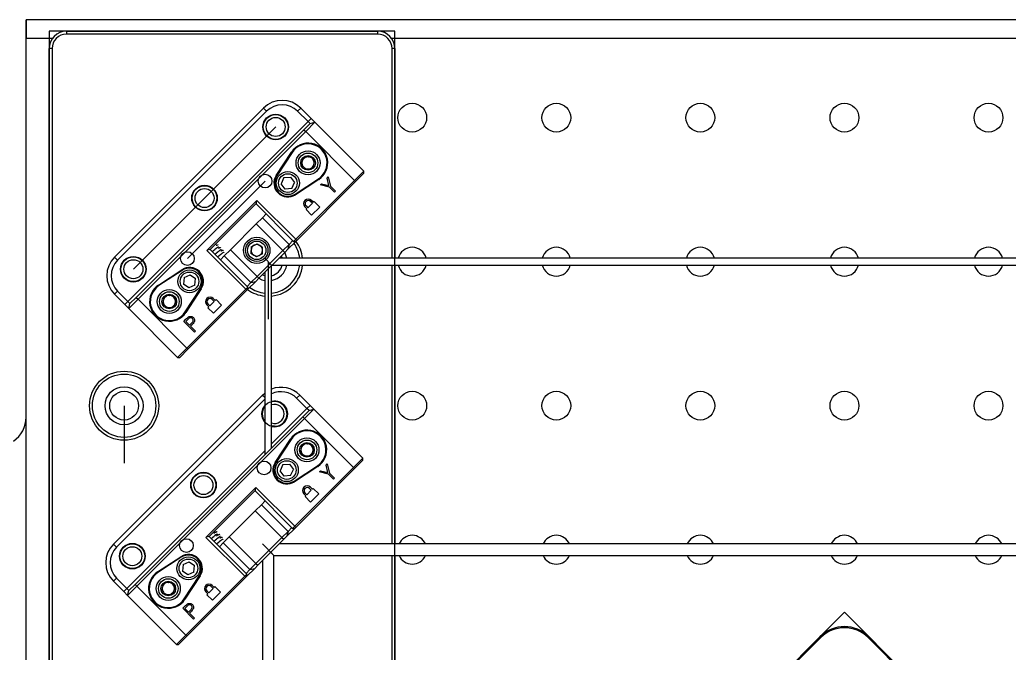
# Model space of a CAD drawing. Header units: millimetres. Extents: x 0 to 210, y 0 to 297.
# Drawn here: x 39.97 to 74.31, y 119.16 to 141.15 of the extents above; entities that cross this region are included whole.
import ezdxf

# ---------------------------------------------------------------- set-up
doc = ezdxf.new("R2010")
doc.units = ezdxf.units.MM
doc.linetypes.add('CENTERX2', pattern=[20.32, 12.7, -2.54, 2.54, -2.54])

msp = doc.modelspace()

# ---------------------------------------------------------------- linework, layer by layer
at = {"color": 7, "linetype": 'Continuous'}
for p, q in [((111.9911, 141.1541), (40.1906, 141.1541)), ((40.1906, 69.3541), (40.1906, 141.1541)), ((52.9906, 140.7541), (40.9906, 140.7541)), ((40.9906, 140.7541), (40.9906, 88.7541)), ((52.3906, 140.7541), (41.5906, 140.7541)), ((52.9906, 88.7541), (52.9906, 140.7541)), ((40.9906, 140.1541), (40.9906, 89.3541)), ((52.9906, 89.3541), (52.9906, 140.1541)), ((49.8926, 137.2718), (44.0734, 131.4526)), ((51.5905, 135.5739), (49.8926, 137.2718)), ((48.4711, 132.8741), (48.7111, 132.6341)), ((49.8566, 127.3077), (44.0374, 121.4885)), ((51.5546, 125.6098), (49.8566, 127.3077)), ((48.3911, 122.9541), (48.7911, 122.5541)), ((64.5694, 116.5608), (68.5911, 120.5825)), ((76.4195, 112.7541), (68.5911, 120.5825))]:
    msp.add_line(p, q, dxfattribs=at)
at = {"color": 7, "linetype": 'Continuous', "lineweight": 25}
for p, q in [((111.9911, 141.1541), (40.1906, 141.1541)), ((40.1906, 141.1541), (40.1906, 140.5141)), ((40.1906, 69.9941), (40.1906, 140.5141)), ((40.1906, 140.5141), (41.1106, 140.5141)), ((41.5906, 140.7541), (41.5906, 140.6541)), ((41.5906, 140.7541), (52.3906, 140.7541)), ((52.3906, 140.6541), (41.5906, 140.6541)), ((52.3906, 140.7541), (52.3906, 140.6541)), ((52.8706, 140.5141), (111.9911, 140.5141)), ((40.9906, 89.3541), (40.9906, 140.1541)), ((41.0906, 140.1541), (40.9906, 140.1541)), ((41.0906, 140.1541), (41.0906, 89.3541)), ((52.8906, 132.8741), (52.8906, 140.1541)), ((52.9906, 140.1541), (52.8906, 140.1541)), ((52.9906, 140.1541), (52.9906, 132.8741)), ((43.2568, 132.9157), (48.4294, 138.0883)), ((48.4294, 138.0883), (48.5372, 137.9806)), ((49.6148, 137.9806), (49.7226, 138.0883)), ((49.7226, 138.0883), (50.0818, 137.7291)), ((48.5372, 137.9806), (43.3646, 132.808)), ((49.974, 137.6214), (49.6148, 137.9806)), ((49.974, 137.6214), (50.0818, 137.7291)), ((50.0818, 137.7291), (50.2158, 137.5951)), ((43.7238, 131.3711), (49.974, 137.6214)), ((49.8303, 137.334), (50.0459, 137.5495)), ((50.2158, 137.5951), (49.8926, 137.2718)), ((50.0459, 137.5495), (49.974, 137.6214)), ((50.0459, 137.5495), (50.2158, 137.5951)), ((50.2158, 137.5951), (51.9138, 135.8972)), ((44.0111, 131.5148), (49.8303, 137.334)), ((49.8926, 137.2718), (44.0734, 131.4526)), ((49.8303, 137.334), (49.8926, 137.2718)), ((51.5905, 135.5739), (49.8926, 137.2718)), ((48.8696, 135.7481), (49.3999, 136.5597)), ((49.4212, 136.5458), (48.8908, 135.7342)), ((49.4212, 136.5458), (49.3999, 136.5597)), ((49.8092, 136.3494), (49.8591, 136.3628)), ((50.071, 136.3732), (50.0344, 136.4098)), ((49.7488, 136.1242), (49.7622, 136.1741)), ((49.7854, 136.0876), (49.7488, 136.1242)), ((50.1389, 136.0197), (50.0889, 136.0063)), ((50.1992, 136.2449), (50.1859, 136.1949)), ((48.8908, 135.7342), (48.8696, 135.7481)), ((49.1397, 135.6723), (49.0437, 135.4623)), ((49.1397, 135.6723), (49.3696, 135.6941)), ((49.3696, 135.6941), (49.5035, 135.5059)), ((50.6391, 135.6583), (50.6776, 135.6967)), ((50.7017, 135.3993), (50.6391, 135.6583)), ((50.6776, 135.6967), (50.754, 135.3805)), ((51.5905, 135.5739), (51.9138, 135.8972)), ((51.9138, 135.8253), (51.6264, 135.538)), ((51.9138, 135.8253), (51.9138, 135.8972)), ((49.1775, 135.2741), (49.0437, 135.4623)), ((49.4074, 135.2959), (49.5035, 135.5059)), ((49.5237, 135.1013), (50.3353, 135.6317)), ((50.3492, 135.6104), (49.5376, 135.0801)), ((49.5479, 133.5313), (51.5905, 135.5739)), ((51.6264, 135.538), (49.5838, 133.4954)), ((50.3492, 135.6104), (50.3353, 135.6317)), ((50.4042, 135.4233), (50.4426, 135.4617)), ((50.7204, 135.3469), (50.4042, 135.4233)), ((50.4426, 135.4617), (50.7017, 135.3993)), ((50.8983, 135.169), (50.7204, 135.3469)), ((50.754, 135.3805), (50.9318, 135.2026)), ((51.6264, 135.538), (51.5905, 135.5739)), ((49.4074, 135.2959), (49.1775, 135.2741)), ((49.5376, 135.0801), (49.5237, 135.1013)), ((50.9318, 135.2026), (50.8983, 135.169)), ((46.4668, 133.1443), (48.2008, 134.8783)), ((48.1745, 134.7802), (46.565, 133.1706)), ((48.1649, 134.7706), (49.476, 133.4594)), ((48.2008, 134.8783), (49.5479, 133.5313)), ((49.8685, 134.6601), (49.9359, 134.5928)), ((49.9044, 134.6961), (49.9718, 134.6287)), ((49.9718, 134.6287), (50.1244, 134.7814)), ((50.1244, 134.7814), (50.0571, 134.8487)), ((50.1604, 134.8173), (50.093, 134.8846)), ((50.0997, 134.3705), (50.3826, 134.6534)), ((50.1896, 134.8465), (50.1604, 134.8173)), ((50.3826, 134.6534), (50.1896, 134.8465)), ((48.1797, 134.0669), (48.3926, 134.2798)), ((48.5241, 134.4114), (48.3926, 134.2798)), ((48.3926, 134.2798), (49.3182, 133.3542)), ((49.9359, 134.5928), (49.9067, 134.5636)), ((49.9067, 134.5636), (50.0997, 134.3705)), ((48.1797, 134.0669), (47.2782, 133.1655)), ((49.1053, 133.1413), (48.1797, 134.0669)), ((48.0028, 133.2725), (47.9926, 133.0436)), ((48.0028, 133.2725), (48.2062, 133.3781)), ((48.2062, 133.3781), (48.3993, 133.2548)), ((48.389, 133.0259), (48.3993, 133.2548)), ((49.1053, 133.1413), (49.3182, 133.3542)), ((49.5479, 133.4594), (49.274, 133.1855)), ((49.3182, 133.3542), (49.274, 133.1855)), ((49.3182, 133.3542), (49.4497, 133.4857)), ((49.476, 133.4594), (49.5479, 133.5313)), ((49.476, 133.4594), (49.5479, 133.4594)), ((49.5838, 133.4954), (49.5479, 133.5313)), ((49.5838, 133.4954), (49.5479, 133.4594)), ((43.2568, 132.9157), (43.3646, 132.808)), ((47.8139, 131.7973), (46.4668, 133.1443)), ((47.8857, 131.8691), (46.5746, 133.1802)), ((47.0653, 132.9525), (46.9338, 132.821)), ((47.0653, 132.9525), (47.2782, 133.1655)), ((47.9909, 132.0269), (47.0653, 132.9525)), ((47.2782, 133.1655), (48.2038, 132.2398)), ((48.1857, 132.9203), (47.9926, 133.0436)), ((48.389, 133.0259), (48.1857, 132.9203)), ((48.2038, 132.2398), (49.1053, 133.1413)), ((49.1675, 133.0791), (48.2661, 132.1776)), ((49.0472, 132.9588), (49.0765, 132.8741)), ((49.1053, 133.1413), (49.1675, 133.0791)), ((49.274, 133.1855), (49.1675, 133.0791)), ((48.7111, 126.2866), (48.7111, 132.6226)), ((48.7225, 132.6341), (103.4711, 132.6341)), ((103.2555, 132.8741), (48.9625, 132.8741)), ((52.8906, 122.9541), (52.8906, 132.6341)), ((52.9906, 132.6341), (52.9906, 122.9541)), ((44.7855, 131.9452), (45.5971, 132.4756)), ((45.611, 132.4543), (44.7994, 131.9239)), ((45.5971, 132.4756), (45.611, 132.4543)), ((45.6729, 132.2054), (45.8829, 132.3015)), ((45.8829, 132.3015), (46.0711, 132.1676)), ((47.9909, 132.0269), (48.2038, 132.2398)), ((48.2038, 132.2398), (48.2661, 132.1776)), ((48.4711, 132.2687), (48.3863, 132.2979)), ((48.4711, 132.3826), (48.4711, 126.0466)), ((44.7855, 131.9452), (44.7994, 131.9239)), ((45.6729, 132.2054), (45.6511, 131.9755)), ((45.8392, 131.8417), (45.6511, 131.9755)), ((46.0493, 131.9377), (45.8392, 131.8417)), ((46.0493, 131.9377), (46.0711, 132.1676)), ((47.8139, 131.7973), (47.8857, 131.8691)), ((47.8594, 131.8954), (47.9909, 132.0269)), ((48.1596, 132.0712), (47.8857, 131.7973)), ((47.8857, 131.7973), (47.8857, 131.8691)), ((47.9909, 132.0269), (48.1596, 132.0712)), ((48.2661, 132.1776), (48.1596, 132.0712)), ((43.2568, 131.6226), (43.3646, 131.7303)), ((43.616, 131.2634), (43.2568, 131.6226)), ((43.3646, 131.7303), (43.7238, 131.3711)), ((44.9957, 131.536), (45.0457, 131.5494)), ((45.2575, 131.5598), (45.221, 131.5963)), ((45.7134, 131.0099), (46.2438, 131.8215)), ((46.2651, 131.8076), (45.7347, 130.996)), ((45.7713, 129.7547), (47.8139, 131.7973)), ((47.8498, 131.7613), (45.8072, 129.7187)), ((46.2438, 131.8215), (46.2651, 131.8076)), ((47.8139, 131.7973), (47.8498, 131.7613)), ((47.8857, 131.7973), (47.8498, 131.7613)), ((43.616, 131.2634), (43.7238, 131.3711)), ((43.7501, 131.1293), (43.616, 131.2634)), ((43.7238, 131.3711), (43.7956, 131.2993)), ((44.0734, 131.4526), (43.7501, 131.1293)), ((43.7501, 131.1293), (43.7956, 131.2993)), ((43.7956, 131.2993), (44.0111, 131.5148)), ((44.0111, 131.5148), (44.0734, 131.4526)), ((44.0734, 131.4526), (45.7713, 129.7547)), ((44.9354, 131.3108), (44.9488, 131.3607)), ((44.972, 131.2742), (44.9354, 131.3108)), ((45.3255, 131.2062), (45.2755, 131.1929)), ((45.3858, 131.4315), (45.3724, 131.3815)), ((46.4605, 131.2521), (46.5279, 131.1848)), ((46.4964, 131.288), (46.5638, 131.2207)), ((46.5279, 131.1848), (46.4987, 131.1556)), ((46.5638, 131.2207), (46.7164, 131.3734)), ((46.7164, 131.3734), (46.6491, 131.4407)), ((46.7524, 131.4093), (46.685, 131.4766)), ((46.6917, 130.9625), (46.9746, 131.2454)), ((46.7815, 131.4385), (46.7524, 131.4093)), ((46.9746, 131.2454), (46.7815, 131.4385)), ((45.448, 129.4314), (43.7501, 131.1293)), ((45.7134, 131.0099), (45.7347, 130.996)), ((46.4987, 131.1556), (46.6917, 130.9625)), ((45.6646, 130.6837), (45.738, 130.7571)), ((46.0388, 130.3095), (45.6646, 130.6837)), ((45.805, 130.7473), (45.7365, 130.6789)), ((45.7365, 130.6789), (45.8613, 130.5542)), ((45.8613, 130.5542), (45.9276, 130.6189)), ((45.9264, 130.5426), (45.8996, 130.5158)), ((45.8996, 130.5158), (46.0723, 130.3431)), ((46.0723, 130.3431), (46.0388, 130.3095)), ((45.448, 129.4314), (45.7713, 129.7547)), ((45.8072, 129.7187), (45.5198, 129.4314)), ((45.7713, 129.7547), (45.8072, 129.7187)), ((45.448, 129.4314), (45.5198, 129.4314)), ((43.2209, 122.9516), (48.3935, 128.1243)), ((48.3935, 128.1243), (48.4711, 128.1935)), ((49.5789, 128.0165), (49.6867, 128.1243)), ((49.6867, 128.1243), (50.0459, 127.7651)), ((48.4711, 127.9863), (43.3286, 122.8439)), ((49.9381, 127.6573), (49.5789, 128.0165)), ((49.9381, 127.6573), (50.0459, 127.7651)), ((50.0459, 127.7651), (50.1799, 127.631)), ((49.7944, 127.3699), (50.0099, 127.5855)), ((50.1799, 127.631), (49.8566, 127.3077)), ((50.0099, 127.5855), (49.9381, 127.6573)), ((50.0099, 127.5855), (50.1799, 127.631)), ((50.1799, 127.631), (51.8778, 125.9331)), ((43.9752, 121.5507), (49.7944, 127.3699)), ((49.8566, 127.3077), (44.0374, 121.4885)), ((49.7944, 127.3699), (49.8566, 127.3077)), ((51.5546, 125.6098), (49.8566, 127.3077)), ((48.8156, 127.0387), (48.7111, 127.0516)), ((48.8337, 125.784), (49.364, 126.5956)), ((49.3853, 126.5817), (48.8549, 125.7701)), ((49.3853, 126.5817), (49.364, 126.5956)), ((49.7732, 126.3853), (49.8232, 126.3987)), ((50.035, 126.4091), (49.9985, 126.4457)), ((49.7129, 126.1601), (49.7263, 126.2101)), ((49.7495, 126.1235), (49.7129, 126.1601)), ((50.103, 126.0556), (50.053, 126.0422)), ((50.1633, 126.2808), (50.1499, 126.2308)), ((48.8549, 125.7701), (48.8337, 125.784)), ((49.1038, 125.7082), (49.0077, 125.4982)), ((49.1038, 125.7082), (49.3337, 125.73)), ((49.3337, 125.73), (49.4676, 125.5418)), ((50.6032, 125.6942), (50.6417, 125.7326)), ((50.6658, 125.4352), (50.6032, 125.6942)), ((50.6417, 125.7326), (50.7181, 125.4164)), ((51.5546, 125.6098), (51.8778, 125.9331)), ((51.8778, 125.8612), (51.5905, 125.5739)), ((51.8778, 125.8612), (51.8778, 125.9331)), ((49.1416, 125.31), (49.0077, 125.4982)), ((49.3715, 125.3318), (49.4676, 125.5418)), ((49.4877, 125.1373), (50.2994, 125.6676)), ((50.3133, 125.6464), (49.5016, 125.116)), ((49.512, 123.5672), (51.5546, 125.6098)), ((51.5905, 125.5739), (49.5479, 123.5313)), ((50.3133, 125.6464), (50.2994, 125.6676)), ((50.3682, 125.4592), (50.4067, 125.4977)), ((50.6845, 125.3828), (50.3682, 125.4592)), ((50.4067, 125.4977), (50.6658, 125.4352)), ((50.8623, 125.205), (50.6845, 125.3828)), ((50.7181, 125.4164), (50.8959, 125.2385)), ((51.5905, 125.5739), (51.5546, 125.6098)), ((49.3715, 125.3318), (49.1416, 125.31)), ((49.5016, 125.116), (49.4877, 125.1373)), ((50.8959, 125.2385), (50.8623, 125.205)), ((46.4309, 123.1802), (48.1649, 124.9142)), ((48.1386, 124.8161), (46.529, 123.2065)), ((48.129, 124.8065), (49.4401, 123.4954)), ((48.1649, 124.9142), (49.512, 123.5672)), ((49.8326, 124.6961), (49.8999, 124.6287)), ((49.8685, 124.732), (49.9359, 124.6646)), ((49.9359, 124.6646), (50.0885, 124.8173)), ((50.0885, 124.8173), (50.0212, 124.8846)), ((50.1244, 124.8532), (50.0571, 124.9206)), ((50.0638, 124.4064), (50.3467, 124.6893)), ((50.1536, 124.8824), (50.1244, 124.8532)), ((50.3467, 124.6893), (50.1536, 124.8824)), ((48.1438, 124.1028), (48.3567, 124.3157)), ((48.4882, 124.4473), (48.3567, 124.3157)), ((48.3567, 124.3157), (49.2823, 123.3901)), ((48.4711, 124.4644), (48.4711, 124.4301)), ((49.8999, 124.6287), (49.8708, 124.5995)), ((49.8708, 124.5995), (50.0638, 124.4064)), ((48.1438, 124.1028), (47.2423, 123.2014)), ((49.0694, 123.1772), (48.1438, 124.1028)), ((49.0694, 123.1772), (49.2823, 123.3901)), ((49.512, 123.4954), (49.238, 123.2215)), ((49.2823, 123.3901), (49.238, 123.2215)), ((49.2823, 123.3901), (49.4138, 123.5217)), ((49.4401, 123.4954), (49.512, 123.5672)), ((49.4401, 123.4954), (49.512, 123.4954)), ((49.5479, 123.5313), (49.512, 123.5672)), ((49.5479, 123.5313), (49.512, 123.4954)), ((43.2209, 122.9516), (43.3286, 122.8439)), ((47.7779, 121.8332), (46.4309, 123.1802)), ((47.8498, 121.905), (46.5387, 123.2161)), ((47.0294, 122.9885), (46.8979, 122.8569)), ((47.0294, 122.9885), (47.2423, 123.2014)), ((47.955, 122.0629), (47.0294, 122.9885)), ((47.2423, 123.2014), (48.1679, 122.2758)), ((48.1679, 122.2758), (49.0694, 123.1772)), ((49.1316, 123.115), (48.2301, 122.2135)), ((83.1755, 122.9541), (48.9707, 122.9541)), ((49.0694, 123.1772), (49.1316, 123.115)), ((49.238, 123.2215), (49.1316, 123.115)), ((48.6809, 122.6643), (48.7911, 122.5541)), ((44.7495, 121.9811), (45.5612, 122.5115)), ((45.575, 122.4902), (44.7634, 121.9599)), ((45.5612, 122.5115), (45.575, 122.4902)), ((45.637, 122.2413), (45.847, 122.3374)), ((45.847, 122.3374), (46.0352, 122.2036)), ((47.955, 122.0629), (48.1679, 122.2758)), ((48.1679, 122.2758), (48.2301, 122.2135)), ((48.3911, 122.3745), (48.3911, 115.9666)), ((48.7911, 116.3666), (48.7911, 122.5541)), ((48.7911, 122.5541), (83.3911, 122.5541)), ((52.8906, 112.8741), (52.8906, 122.5541)), ((52.9906, 122.5541), (52.9906, 112.8741)), ((44.7495, 121.9811), (44.7634, 121.9599)), ((45.637, 122.2413), (45.6151, 122.0114)), ((45.8033, 121.8776), (45.6151, 122.0114)), ((46.0133, 121.9736), (45.8033, 121.8776)), ((46.0133, 121.9736), (46.0352, 122.2036)), ((47.8235, 121.9313), (47.955, 122.0629)), ((48.1237, 122.1071), (47.8498, 121.8332)), ((47.955, 122.0629), (48.1237, 122.1071)), ((48.2301, 122.2135), (48.1237, 122.1071)), ((43.2209, 121.6585), (43.3286, 121.7662)), ((43.5801, 121.2993), (43.2209, 121.6585)), ((43.3286, 121.7662), (43.6878, 121.407)), ((44.9598, 121.5719), (45.0098, 121.5853)), ((45.2216, 121.5957), (45.185, 121.6323)), ((45.6775, 121.0458), (46.2079, 121.8574)), ((46.2291, 121.8435), (45.6988, 121.0319)), ((45.7353, 119.7906), (47.7779, 121.8332)), ((47.8139, 121.7973), (45.7713, 119.7547)), ((46.2079, 121.8574), (46.2291, 121.8435)), ((47.7779, 121.8332), (47.8498, 121.905)), ((47.7779, 121.8332), (47.8139, 121.7973)), ((47.8498, 121.8332), (47.8139, 121.7973)), ((47.8498, 121.8332), (47.8498, 121.905)), ((43.5801, 121.2993), (43.6878, 121.407)), ((43.7141, 121.1652), (43.5801, 121.2993)), ((43.6878, 121.407), (43.7597, 121.3352)), ((44.0374, 121.4885), (43.7141, 121.1652)), ((43.7141, 121.1652), (43.7597, 121.3352)), ((43.7597, 121.3352), (43.9752, 121.5507)), ((43.9752, 121.5507), (44.0374, 121.4885)), ((44.0374, 121.4885), (45.7353, 119.7906)), ((44.8995, 121.3467), (44.9129, 121.3967)), ((44.936, 121.3101), (44.8995, 121.3467)), ((45.2896, 121.2422), (45.2396, 121.2288)), ((45.3499, 121.4674), (45.3365, 121.4174)), ((46.4246, 121.288), (46.4919, 121.2207)), ((46.4605, 121.324), (46.5279, 121.2566)), ((46.4919, 121.2207), (46.4627, 121.1915)), ((46.5279, 121.2566), (46.6805, 121.4093)), ((46.6805, 121.4093), (46.6132, 121.4766)), ((46.7164, 121.4452), (46.6491, 121.5126)), ((46.6558, 120.9984), (46.9387, 121.2813)), ((46.7456, 121.4744), (46.7164, 121.4452)), ((46.9387, 121.2813), (46.7456, 121.4744)), ((45.4121, 119.4673), (43.7141, 121.1652)), ((45.6775, 121.0458), (45.6988, 121.0319)), ((46.4627, 121.1915), (46.6558, 120.9984)), ((45.6287, 120.7196), (45.702, 120.793)), ((46.0028, 120.3455), (45.6287, 120.7196)), ((45.7691, 120.7833), (45.7006, 120.7148)), ((45.7006, 120.7148), (45.8253, 120.5901)), ((45.8253, 120.5901), (45.8917, 120.6548)), ((45.8905, 120.5785), (45.8637, 120.5517)), ((45.8637, 120.5517), (46.0364, 120.379)), ((46.0364, 120.379), (46.0028, 120.3455)), ((45.4121, 119.4673), (45.7353, 119.7906)), ((45.7713, 119.7547), (45.4839, 119.4673)), ((45.7353, 119.7906), (45.7713, 119.7547)), ((65.4179, 117.4093), (67.7425, 119.734)), ((67.7708, 119.7057), (65.4462, 117.3811)), ((67.7425, 119.734), (67.7708, 119.7057)), ((69.4396, 119.734), (69.4113, 119.7057)), ((75.5427, 113.5743), (69.4113, 119.7057)), ((69.4396, 119.734), (75.571, 113.6026)), ((45.4121, 119.4673), (45.4839, 119.4673))]:
    msp.add_line(p, q, dxfattribs=at)
at = {"color": 7, "linetype": 'CENTERX2'}
for p, q in [((48.8515, 137.4328), (46.3819, 134.9632)), ((48.4833, 135.5559), (45.7892, 132.8618)), ((46.3819, 134.9632), (43.9124, 132.4936)), ((48.5911, 132.7541), (48.5911, 130.7541)), ((43.5911, 127.7541), (43.5911, 125.7541))]:
    msp.add_line(p, q, dxfattribs=at)
at = {"color": 8, "linetype": 'Continuous', "lineweight": 25}
for p, q in [((48.3935, 128.1243), (48.4711, 128.0467)), ((48.7111, 126.4303), (49.9381, 127.6573)), ((43.6878, 121.407), (48.4711, 126.1903))]:
    msp.add_line(p, q, dxfattribs=at)
at = {"color": 7, "linetype": 'Continuous', "lineweight": 25, "flags": 128}
for points in [[(49.2401, 132.8741), (49.1955, 133.0192), (49.1662, 133.0778)], [(48.2674, 132.1789), (48.3768, 132.1298), (48.4711, 132.1051)]]:
    msp.add_lwpolyline(points, dxfattribs=at)
at = {"color": 7, "linetype": 'Continuous', "lineweight": 25}
for centre, radius in [((53.5911, 137.7541), 0.5), ((58.5911, 137.7541), 0.5), ((63.5911, 137.7541), 0.5), ((68.5911, 137.7541), 0.5), ((73.5911, 137.7541), 0.5), ((48.8515, 137.4328), 0.4445), ((48.8515, 137.4328), 0.43), ((48.8515, 137.4328), 0.33), ((49.974, 136.1845), 0.4166), ((49.974, 136.1845), 0.3404), ((49.974, 136.1845), 0.2545), ((49.2736, 135.4841), 0.4), ((49.2736, 135.4841), 0.3242), ((46.3819, 134.9632), 0.4445), ((46.3819, 134.9632), 0.43), ((46.3819, 134.9632), 0.33), ((48.1959, 133.1492), 0.4572), ((48.1959, 133.1492), 0.3882), ((48.1959, 133.1492), 0.3193), ((43.9124, 132.4936), 0.4445), ((43.9124, 132.4936), 0.43), ((43.9124, 132.4936), 0.33), ((45.8611, 132.0716), 0.4), ((45.8611, 132.0716), 0.3242), ((45.1606, 131.3711), 0.4166), ((45.1606, 131.3711), 0.3404), ((45.1606, 131.3711), 0.2545), ((43.5911, 127.7541), 1.2), ((43.5911, 127.7541), 1.1), ((43.5911, 127.7541), 0.66), ((43.5911, 127.7541), 0.5), ((53.5911, 127.7541), 0.5), ((58.5911, 127.7541), 0.5), ((63.5911, 127.7541), 0.5), ((68.5911, 127.7541), 0.5), ((73.5911, 127.7541), 0.5), ((49.9381, 126.2205), 0.4166), ((49.9381, 126.2205), 0.3404), ((49.9381, 126.2205), 0.2545), ((49.2376, 125.52), 0.4), ((49.2376, 125.52), 0.3242), ((46.346, 124.9991), 0.4445), ((46.346, 124.9991), 0.43), ((46.346, 124.9991), 0.33), ((43.8764, 122.5296), 0.4445), ((43.8764, 122.5296), 0.43), ((43.8764, 122.5296), 0.33), ((45.8251, 122.1075), 0.4), ((45.8251, 122.1075), 0.3242), ((45.1247, 121.407), 0.4166), ((45.1247, 121.407), 0.3404), ((45.1247, 121.407), 0.2545)]:
    msp.add_circle(centre, radius, dxfattribs=at)
at = {"color": 7, "linetype": 'Continuous'}
for centre, radius in [((48.8515, 137.4328), 0.4445), ((48.4833, 135.5559), 0.2388), ((46.3819, 134.9632), 0.4445), ((43.9124, 132.4936), 0.4445), ((45.7892, 132.8618), 0.2388), ((48.8156, 127.4687), 0.4445), ((48.4474, 125.5918), 0.2388), ((46.346, 124.9991), 0.4445), ((43.8764, 122.5296), 0.4445), ((45.7533, 122.8978), 0.2388)]:
    msp.add_circle(centre, radius, dxfattribs=at)
for centre, start, end in [((41.5906, 140.1541), 90, 180), ((52.3906, 140.1541), 0, 90)]:
    msp.add_arc(centre, 0.6, start, end, dxfattribs=at)
at = {"color": 7, "linetype": 'Continuous', "lineweight": 25}
for centre, radius, start, end in [((41.5906, 140.1541), 0.6, 90, 180), ((41.5906, 140.1541), 0.5, 90, 180), ((52.3906, 140.1541), 0.6, 0, 90), ((52.3906, 140.1541), 0.5, 0, 90), ((49.076, 137.4418), 0.9144, 45, 135), ((49.076, 137.4418), 0.762, 45, 135), ((49.974, 136.1845), 0.6858, 303.163, 146.837), ((49.974, 136.1845), 0.6604, 303.163, 146.837), ((49.974, 136.1845), 0.2121, 122.80629, 147.19371), ((49.974, 136.1845), 0.2121, 87.19371, 122.80629), ((49.974, 136.1845), 0.2121, 62.80629, 87.19371), ((49.974, 136.1845), 0.2121, 27.19371, 62.80629), ((49.974, 136.1845), 0.2121, 147.19371, 182.80629), ((49.974, 136.1845), 0.2121, 182.80629, 207.19371), ((49.974, 136.1845), 0.2121, 207.19371, 242.80629), ((49.974, 136.1845), 0.2121, 242.80629, 267.19371), ((49.974, 136.1845), 0.2121, 267.19371, 302.80629), ((49.974, 136.1845), 0.2121, 302.80629, 327.19371), ((49.974, 136.1845), 0.2121, 327.19371, 2.80629), ((49.974, 136.1845), 0.2121, 2.80629, 27.19371), ((49.2736, 135.4841), 0.4826, 146.837, 303.163), ((49.2736, 135.4841), 0.4572, 146.837, 303.163), ((48.2727, 134.8065), 0.1016, 135, 195), ((49.9808, 134.7724), 0.1587, 45, 225), ((49.9808, 134.7724), 0.108, 45, 225), ((48.1959, 133.1492), 0.1984, 117.43608, 177.43603), ((48.1959, 133.1492), 0.1984, 57.43606, 117.43608), ((48.1959, 133.1492), 0.1984, 357.43603, 57.43606), ((48.5911, 132.7541), 1.1, 6.26291, 35.69811), ((48.5911, 132.7541), 1.2, 5.73917, 36.4793), ((53.5911, 132.7541), 0.5, 90, 166.11346), ((53.5911, 132.7541), 0.5, 13.88654, 90), ((58.5911, 132.7541), 0.5, 90, 166.11346), ((58.5911, 132.7541), 0.5, 13.88654, 90), ((63.5911, 132.7541), 0.5, 90, 166.11346), ((63.5911, 132.7541), 0.5, 13.88654, 90), ((68.5911, 132.7541), 0.5, 90, 166.11346), ((68.5911, 132.7541), 0.5, 13.88654, 90), ((73.5911, 132.7541), 0.5, 90, 166.11346), ((73.5911, 132.7541), 0.5, 13.88654, 90), ((43.9034, 132.2691), 0.9144, 135, 225), ((46.5387, 133.0725), 0.1016, 75, 135), ((48.1959, 133.1492), 0.1984, 177.43603, 237.43606), ((48.1959, 133.1492), 0.1984, 237.43606, 297.43608), ((48.1959, 133.1492), 0.1984, 297.43608, 357.43603), ((43.9034, 132.2691), 0.762, 135, 225), ((45.8611, 132.0716), 0.4826, 326.837, 123.163), ((48.5911, 132.7541), 0.5, 283.88654, 346.11346), ((48.5911, 132.7541), 1.2, 275.73917, 354.26083), ((48.5911, 132.7541), 1.1, 276.26291, 353.73709), ((48.5911, 132.7541), 0.66, 280.47568, 349.52432), ((53.5911, 132.7541), 0.5, 193.88654, 346.11346), ((58.5911, 132.7541), 0.5, 193.88654, 346.11346), ((63.5911, 132.7541), 0.5, 193.88654, 346.11346), ((68.5911, 132.7541), 0.5, 193.88654, 346.11346), ((73.5911, 132.7541), 0.5, 193.88654, 346.11346), ((45.8611, 132.0716), 0.4572, 326.837, 123.163), ((45.1606, 131.3711), 0.6858, 123.163, 326.837), ((45.1606, 131.3711), 0.6604, 123.163, 326.837), ((45.1606, 131.3711), 0.2121, 122.80629, 147.19371), ((45.1606, 131.3711), 0.2121, 87.19371, 122.80629), ((45.1606, 131.3711), 0.2121, 62.80629, 87.19371), ((45.1606, 131.3711), 0.2121, 27.19371, 62.80629), ((46.5728, 131.3644), 0.1588, 45, 225), ((48.5911, 132.7541), 1.2, 233.5207, 264.26083), ((48.5911, 132.7541), 1.1, 234.30189, 263.73709), ((45.1606, 131.3711), 0.2121, 147.19371, 182.80629), ((45.1606, 131.3711), 0.2121, 182.80629, 207.19371), ((45.1606, 131.3711), 0.2121, 207.19371, 242.80629), ((45.1606, 131.3711), 0.2121, 242.80629, 267.19371), ((45.1606, 131.3711), 0.2121, 267.19371, 302.80629), ((45.1606, 131.3711), 0.2121, 302.80629, 327.19371), ((45.1606, 131.3711), 0.2121, 327.19371, 2.80629), ((45.1606, 131.3711), 0.2121, 2.80629, 27.19371), ((46.5728, 131.3644), 0.1079, 45, 225), ((49.0401, 127.4777), 0.9144, 45, 111.0887), ((49.0401, 127.4777), 0.762, 45, 115.58028), ((48.8156, 127.4687), 0.4445, 140.80889, 219.19111), ((48.8156, 127.4687), 0.4445, 315, 103.59811), ((48.8156, 127.4687), 0.43, 270, 104.06592), ((48.8156, 127.4687), 0.33, 0, 108.46263), ((48.8156, 127.4687), 0.43, 143.24271, 216.75729), ((48.8156, 127.4687), 0.33, 251.53737, 0), ((39.1906, 127.3541), 1, 304.0558, 0), ((48.8156, 127.4687), 0.4445, 256.40189, 315), ((49.9381, 126.2205), 0.6858, 303.163, 146.837), ((49.9381, 126.2205), 0.6604, 303.163, 146.837), ((49.9381, 126.2205), 0.2121, 122.80629, 147.19371), ((49.9381, 126.2205), 0.2121, 87.19371, 122.80629), ((49.9381, 126.2205), 0.2121, 62.80629, 87.19371), ((49.9381, 126.2205), 0.2121, 27.19371, 62.80629), ((49.9381, 126.2205), 0.2121, 147.19371, 182.80629), ((49.9381, 126.2205), 0.2121, 182.80629, 207.19371), ((49.9381, 126.2205), 0.2121, 207.19371, 242.80629), ((49.9381, 126.2205), 0.2121, 242.80629, 267.19371), ((49.9381, 126.2205), 0.2121, 267.19371, 302.80629), ((49.9381, 126.2205), 0.2121, 302.80629, 327.19371), ((49.9381, 126.2205), 0.2121, 327.19371, 2.80629), ((49.9381, 126.2205), 0.2121, 2.80629, 27.19371), ((49.2376, 125.52), 0.4826, 146.837, 303.163), ((49.2376, 125.52), 0.4572, 146.837, 303.163), ((48.2368, 124.8424), 0.1016, 135, 195), ((49.9448, 124.8083), 0.1587, 45, 225), ((49.9448, 124.8083), 0.1079, 45, 225), ((43.8675, 122.3051), 0.9144, 135, 225), ((46.5027, 123.1084), 0.1016, 75, 135), ((53.5911, 122.7541), 0.5, 90, 156.42182), ((53.5911, 122.7541), 0.5, 23.57818, 90), ((58.5911, 122.7541), 0.5, 90, 156.42182), ((58.5911, 122.7541), 0.5, 23.57818, 90), ((63.5911, 122.7541), 0.5, 90, 156.42182), ((63.5911, 122.7541), 0.5, 23.57818, 90), ((68.5911, 122.7541), 0.5, 90, 156.42182), ((68.5911, 122.7541), 0.5, 23.57818, 90), ((73.5911, 122.7541), 0.5, 90, 156.42182), ((73.5911, 122.7541), 0.5, 23.57818, 90), ((43.8675, 122.3051), 0.762, 135, 225), ((45.8251, 122.1075), 0.4826, 326.837, 123.163), ((45.8251, 122.1075), 0.4572, 326.837, 123.163), ((53.5911, 122.7541), 0.5, 203.57818, 336.42182), ((58.5911, 122.7541), 0.5, 203.57818, 336.42182), ((63.5911, 122.7541), 0.5, 203.57818, 336.42182), ((68.5911, 122.7541), 0.5, 203.57818, 336.42182), ((73.5911, 122.7541), 0.5, 203.57818, 336.42182), ((45.1247, 121.407), 0.6858, 123.163, 326.837), ((45.1247, 121.407), 0.6604, 123.163, 326.837), ((45.1247, 121.407), 0.2121, 122.80629, 147.19371), ((45.1247, 121.407), 0.2121, 87.19371, 122.80629), ((45.1247, 121.407), 0.2121, 62.80629, 87.19371), ((45.1247, 121.407), 0.2121, 27.19371, 62.80629), ((45.1247, 121.407), 0.2121, 147.19371, 182.80629), ((45.1247, 121.407), 0.2121, 182.80629, 207.19371), ((45.1247, 121.407), 0.2121, 207.19371, 242.80629), ((45.1247, 121.407), 0.2121, 267.19371, 302.80629), ((45.1247, 121.407), 0.2121, 302.80629, 327.19371), ((45.1247, 121.407), 0.2121, 327.19371, 2.80629), ((45.1247, 121.407), 0.2121, 2.80629, 27.19371), ((46.5368, 121.4003), 0.1588, 45, 225), ((46.5368, 121.4003), 0.108, 45, 225), ((45.1247, 121.407), 0.2121, 242.80629, 267.19371), ((68.5911, 118.8854), 1.2, 45, 135), ((68.5911, 118.8854), 1.16, 45, 135)]:
    msp.add_arc(centre, radius, start, end, dxfattribs=at)
for points, knots in [([(49.7958, 136.2994), (49.7966, 136.3026), (49.8014, 136.3205), (49.8056, 136.3363), (49.8092, 136.3494)], [0, 0, 0, 0, 0.1760867, 1, 1, 1, 1]), ([(49.9844, 136.3964), (49.9876, 136.3972), (50.0054, 136.402), (50.0213, 136.4063), (50.0344, 136.4098)], [0, 0, 0, 0, 0.1760867, 1, 1, 1, 1]), ([(49.9137, 135.9593), (49.9036, 135.9694), (49.892, 135.981), (49.8788, 135.9942), (49.8771, 135.9959)], [0, 0, 0, 0, 0.86792332, 1, 1, 1, 1]), ([(50.1523, 136.0696), (50.1514, 136.0665), (50.1467, 136.0486), (50.1424, 136.0327), (50.1389, 136.0197)], [0, 0, 0, 0, 0.1760867, 1, 1, 1, 1]), ([(50.1992, 136.2449), (50.1892, 136.255), (50.1775, 136.2666), (50.1644, 136.2797), (50.1627, 136.2815)], [0, 0, 0, 0, 0.8679233, 1, 1, 1, 1]), ([(49.9636, 135.9727), (49.9605, 135.9719), (49.9426, 135.9671), (49.9267, 135.9628), (49.9137, 135.9593)], [0, 0, 0, 0, 0.1760867, 1, 1, 1, 1]), ([(46.6495, 133.1053), (46.6596, 133.1137), (46.6901, 133.1391), (46.7314, 133.1734), (46.7697, 133.2051), (46.7982, 133.2271), (46.8188, 133.241), (46.8207, 133.2396), (46.8215, 133.239)], [0, 0, 0, 0, 0.1134753, 0.3429736, 0.4861713, 0.6548483, 0.8438383, 1, 1, 1, 1]), ([(46.874, 133.266), (46.8699, 133.2654), (46.8621, 133.2643), (46.833, 133.2471), (46.7891, 133.2151), (46.7364, 133.1716), (46.6921, 133.1349), (46.6655, 133.1127), (46.6527, 133.1021)], [0, 0, 0, 0, 0.1607171, 0.3098798, 0.5585203, 0.7404575, 0.8760639, 1, 1, 1, 1]), ([(46.781, 133.359), (46.7768, 133.3583), (46.7688, 133.357), (46.7472, 133.3449), (46.7254, 133.3285), (46.7153, 133.321)], [0, 0, 0, 0, 0.3670335, 0.7076799, 1, 1, 1, 1]), ([(46.857, 133.3268), (46.8542, 133.3305), (46.8486, 133.3377), (46.8331, 133.3348), (46.8129, 133.329), (46.7961, 133.3206), (46.7891, 133.3171)], [0, 0, 0, 0, 0.28109553, 0.55278944, 0.81381827, 1, 1, 1, 1]), ([(46.9501, 133.2338), (46.9472, 133.2374), (46.9416, 133.2446), (46.9263, 133.2421), (46.9036, 133.2343), (46.8847, 133.2271), (46.8726, 133.219), (46.871, 133.2179)], [0, 0, 0, 0, 0.2565106, 0.5044419, 0.7426408, 0.9662641, 1, 1, 1, 1]), ([(46.7425, 133.0123), (46.7526, 133.0207), (46.7831, 133.046), (46.8244, 133.0804), (46.8627, 133.1121), (46.8912, 133.134), (46.9118, 133.148), (46.9137, 133.1466), (46.9145, 133.146)], [0, 0, 0, 0, 0.1134753, 0.3429736, 0.4861713, 0.6548483, 0.8438383, 1, 1, 1, 1]), ([(46.967, 133.173), (46.963, 133.1724), (46.9551, 133.1712), (46.926, 133.1541), (46.8821, 133.1221), (46.8294, 133.0786), (46.7851, 133.0419), (46.7585, 133.0197), (46.7457, 133.0091)], [0, 0, 0, 0, 0.1607171, 0.3098798, 0.5585203, 0.7404575, 0.8760639, 1, 1, 1, 1]), ([(46.8355, 132.9193), (46.8456, 132.9277), (46.8761, 132.953), (46.9175, 132.9874), (46.9557, 133.0191), (46.9842, 133.041), (47.0048, 133.0549), (47.0067, 133.0536), (47.0075, 133.053)], [0, 0, 0, 0, 0.1134753, 0.3429736, 0.4861713, 0.6548483, 0.8438383, 1, 1, 1, 1]), ([(47.06, 133.0799), (47.056, 133.0794), (47.0481, 133.0782), (47.019, 133.0611), (46.9751, 133.0291), (46.9224, 132.9856), (46.8781, 132.9488), (46.8515, 132.9266), (46.8388, 132.916)], [0, 0, 0, 0, 0.1607171, 0.3098798, 0.5585203, 0.7404575, 0.8760639, 1, 1, 1, 1]), ([(47.0431, 133.1408), (47.0402, 133.1444), (47.0346, 133.1516), (47.0193, 133.149), (46.9968, 133.1416), (46.9734, 133.1317), (46.9562, 133.1199), (46.9496, 133.1155)], [0, 0, 0, 0, 0.2327939, 0.4578016, 0.6739769, 0.8769242, 1, 1, 1, 1]), ([(44.9823, 131.486), (44.9832, 131.4892), (44.988, 131.5071), (44.9922, 131.5229), (44.9957, 131.536)], [0, 0, 0, 0, 0.1760867, 1, 1, 1, 1]), ([(45.171, 131.583), (45.1741, 131.5838), (45.192, 131.5886), (45.2079, 131.5928), (45.221, 131.5963)], [0, 0, 0, 0, 0.1760867, 1, 1, 1, 1]), ([(45.1003, 131.1459), (45.0902, 131.156), (45.0785, 131.1676), (45.0654, 131.1807), (45.0637, 131.1825)], [0, 0, 0, 0, 0.86792332, 1, 1, 1, 1]), ([(45.3389, 131.2562), (45.338, 131.2531), (45.3332, 131.2352), (45.329, 131.2193), (45.3255, 131.2062)], [0, 0, 0, 0, 0.1760867, 1, 1, 1, 1]), ([(45.3858, 131.4315), (45.3757, 131.4416), (45.3641, 131.4532), (45.351, 131.4663), (45.3493, 131.468)], [0, 0, 0, 0, 0.8679233, 1, 1, 1, 1]), ([(45.1502, 131.1593), (45.1471, 131.1584), (45.1292, 131.1536), (45.1133, 131.1494), (45.1003, 131.1459)], [0, 0, 0, 0, 0.1760867, 1, 1, 1, 1]), ([(45.738, 130.7571), (45.7539, 130.7731), (45.7824, 130.8018), (45.8146, 130.826), (45.8288, 130.8367)], [0, 0, 0, 0, 0.5603137, 1, 1, 1, 1]), ([(45.8288, 130.8367), (45.8443, 130.844), (45.8752, 130.8585), (45.924, 130.8567), (45.9652, 130.8403), (45.9852, 130.8225), (45.9952, 130.8136)], [0, 0, 0, 0, 0.2797054, 0.5593809, 0.7795086, 1, 1, 1, 1]), ([(45.9618, 130.7799), (45.9493, 130.7889), (45.9306, 130.8025), (45.9, 130.8056), (45.8546, 130.7981), (45.827, 130.7699), (45.805, 130.7473)], [0, 0, 0, 0, 0.2489693, 0.3747291, 0.500383, 1, 1, 1, 1]), ([(46.0155, 130.644), (46, 130.624), (45.9724, 130.5884), (45.9405, 130.5566), (45.9264, 130.5426)], [0, 0, 0, 0, 0.5596942, 1, 1, 1, 1]), ([(45.9276, 130.6189), (45.9505, 130.6416), (45.9791, 130.67), (45.988, 130.7164), (45.9852, 130.748), (45.9711, 130.7671), (45.9618, 130.7799)], [0, 0, 0, 0, 0.49972063, 0.62534981, 0.75108252, 1, 1, 1, 1]), ([(45.9952, 130.8136), (46.0067, 130.8004), (46.0295, 130.774), (46.0408, 130.7252), (46.0347, 130.6803), (46.0219, 130.6561), (46.0155, 130.644)], [0, 0, 0, 0, 0.2800989, 0.5593238, 0.7794579, 1, 1, 1, 1]), ([(49.7598, 126.3354), (49.7607, 126.3385), (49.7655, 126.3564), (49.7697, 126.3723), (49.7732, 126.3853)], [0, 0, 0, 0, 0.1760867, 1, 1, 1, 1]), ([(49.9485, 126.4323), (49.9516, 126.4331), (49.9695, 126.4379), (49.9854, 126.4422), (49.9985, 126.4457)], [0, 0, 0, 0, 0.1760867, 1, 1, 1, 1]), ([(49.8778, 125.9952), (49.8677, 126.0053), (49.856, 126.017), (49.8429, 126.0301), (49.8412, 126.0318)], [0, 0, 0, 0, 0.8679233, 1, 1, 1, 1]), ([(50.1164, 126.1055), (50.1155, 126.1024), (50.1107, 126.0845), (50.1065, 126.0686), (50.103, 126.0556)], [0, 0, 0, 0, 0.1760867, 1, 1, 1, 1]), ([(50.1633, 126.2808), (50.1532, 126.2909), (50.1416, 126.3025), (50.1285, 126.3156), (50.1268, 126.3174)], [0, 0, 0, 0, 0.8679233, 1, 1, 1, 1]), ([(49.9277, 126.0086), (49.9246, 126.0078), (49.9067, 126.003), (49.8908, 125.9987), (49.8778, 125.9952)], [0, 0, 0, 0, 0.1760867, 1, 1, 1, 1]), ([(46.8381, 123.3019), (46.834, 123.3013), (46.8262, 123.3002), (46.7971, 123.283), (46.7531, 123.251), (46.7005, 123.2075), (46.6562, 123.1708), (46.6295, 123.1486), (46.6168, 123.138)], [0, 0, 0, 0, 0.1607171, 0.3098798, 0.5585203, 0.7404575, 0.8760639, 1, 1, 1, 1]), ([(46.7451, 123.3949), (46.7409, 123.3942), (46.7329, 123.3929), (46.7113, 123.3808), (46.6895, 123.3645), (46.6794, 123.3569)], [0, 0, 0, 0, 0.3670335, 0.7076799, 1, 1, 1, 1]), ([(46.8211, 123.3627), (46.8183, 123.3664), (46.8127, 123.3736), (46.7973, 123.3709), (46.7749, 123.3638), (46.7448, 123.3502), (46.7197, 123.3327), (46.7054, 123.3228)], [0, 0, 0, 0, 0.2035575, 0.4003067, 0.5893327, 0.766792, 1, 1, 1, 1]), ([(46.9141, 123.2697), (46.9113, 123.2734), (46.9057, 123.2806), (46.8903, 123.2779), (46.868, 123.2708), (46.8378, 123.2572), (46.8127, 123.2397), (46.7984, 123.2298)], [0, 0, 0, 0, 0.2035575, 0.4003067, 0.5893327, 0.766792, 1, 1, 1, 1]), ([(46.6135, 123.1413), (46.6236, 123.1496), (46.6542, 123.175), (46.6955, 123.2093), (46.7338, 123.2411), (46.7623, 123.263), (46.7829, 123.2769), (46.7847, 123.2756), (46.7856, 123.275)], [0, 0, 0, 0, 0.1134753, 0.3429736, 0.4861713, 0.6548483, 0.8438383, 1, 1, 1, 1]), ([(46.7066, 123.0482), (46.7167, 123.0566), (46.7472, 123.082), (46.7885, 123.1163), (46.8268, 123.148), (46.8553, 123.17), (46.8759, 123.1839), (46.8778, 123.1826), (46.8786, 123.1819)], [0, 0, 0, 0, 0.1134753, 0.3429736, 0.4861713, 0.6548483, 0.8438383, 1, 1, 1, 1]), ([(46.9311, 123.2089), (46.927, 123.2083), (46.9192, 123.2072), (46.8901, 123.19), (46.8461, 123.158), (46.7935, 123.1145), (46.7492, 123.0778), (46.7226, 123.0556), (46.7098, 123.045)], [0, 0, 0, 0, 0.1607171, 0.3098798, 0.5585203, 0.7404575, 0.8760639, 1, 1, 1, 1]), ([(46.7996, 122.9552), (46.8097, 122.9636), (46.8402, 122.989), (46.8815, 123.0233), (46.9198, 123.055), (46.9483, 123.0769), (46.9689, 123.0909), (46.9708, 123.0895), (46.9716, 123.0889)], [0, 0, 0, 0, 0.1134753, 0.34297362, 0.48617125, 0.65484829, 0.84383825, 1, 1, 1, 1]), ([(47.0241, 123.1159), (47.0201, 123.1153), (47.0122, 123.1141), (46.9831, 123.097), (46.9392, 123.065), (46.8865, 123.0215), (46.8422, 122.9848), (46.8156, 122.9626), (46.8028, 122.952)], [0, 0, 0, 0, 0.1607171, 0.3098798, 0.5585203, 0.7404575, 0.8760639, 1, 1, 1, 1]), ([(47.0072, 123.1767), (47.0043, 123.1804), (46.9987, 123.1876), (46.9833, 123.185), (46.9609, 123.1775), (46.9375, 123.1676), (46.9202, 123.1558), (46.9137, 123.1514)], [0, 0, 0, 0, 0.2327939, 0.4578016, 0.6739769, 0.8769242, 1, 1, 1, 1]), ([(44.9464, 121.5219), (44.9473, 121.5251), (44.9521, 121.543), (44.9563, 121.5588), (44.9598, 121.5719)], [0, 0, 0, 0, 0.1760867, 1, 1, 1, 1]), ([(45.1351, 121.6189), (45.1382, 121.6197), (45.1561, 121.6245), (45.172, 121.6288), (45.185, 121.6323)], [0, 0, 0, 0, 0.17608668, 1, 1, 1, 1]), ([(45.303, 121.2921), (45.3021, 121.289), (45.2973, 121.2711), (45.2931, 121.2552), (45.2896, 121.2422)], [0, 0, 0, 0, 0.1760867, 1, 1, 1, 1]), ([(45.3499, 121.4674), (45.3398, 121.4775), (45.3282, 121.4891), (45.3151, 121.5022), (45.3133, 121.504)], [0, 0, 0, 0, 0.8679233, 1, 1, 1, 1]), ([(45.0643, 121.1818), (45.0542, 121.1919), (45.0426, 121.2035), (45.0295, 121.2167), (45.0278, 121.2184)], [0, 0, 0, 0, 0.8679233, 1, 1, 1, 1]), ([(45.1143, 121.1952), (45.1112, 121.1944), (45.0933, 121.1896), (45.0774, 121.1853), (45.0643, 121.1818)], [0, 0, 0, 0, 0.1760867, 1, 1, 1, 1]), ([(45.7929, 120.8726), (45.8084, 120.8799), (45.8393, 120.8944), (45.8881, 120.8926), (45.9293, 120.8763), (45.9493, 120.8584), (45.9593, 120.8495)], [0, 0, 0, 0, 0.2797054, 0.5593809, 0.7795086, 1, 1, 1, 1]), ([(45.702, 120.793), (45.718, 120.8091), (45.7464, 120.8377), (45.7787, 120.862), (45.7929, 120.8726)], [0, 0, 0, 0, 0.5603137, 1, 1, 1, 1]), ([(45.9259, 120.8158), (45.9134, 120.8248), (45.8947, 120.8384), (45.8641, 120.8415), (45.8187, 120.8341), (45.7911, 120.8058), (45.7691, 120.7833)], [0, 0, 0, 0, 0.2489693, 0.3747291, 0.500383, 1, 1, 1, 1]), ([(45.9796, 120.6799), (45.9641, 120.66), (45.9365, 120.6243), (45.9045, 120.5925), (45.8905, 120.5785)], [0, 0, 0, 0, 0.5596942, 1, 1, 1, 1]), ([(45.8917, 120.6548), (45.9146, 120.6775), (45.9432, 120.7059), (45.9521, 120.7523), (45.9493, 120.7839), (45.9352, 120.8031), (45.9259, 120.8158)], [0, 0, 0, 0, 0.4997206, 0.6253498, 0.7510825, 1, 1, 1, 1]), ([(45.9593, 120.8495), (45.9707, 120.8363), (45.9936, 120.8099), (46.0049, 120.7611), (45.9988, 120.7162), (45.986, 120.692), (45.9796, 120.6799)], [0, 0, 0, 0, 0.2800989, 0.5593238, 0.7794579, 1, 1, 1, 1])]:
    msp.add_open_spline(points, degree=3, knots=knots, dxfattribs=at)

doc.saveas('drawing.dxf')
